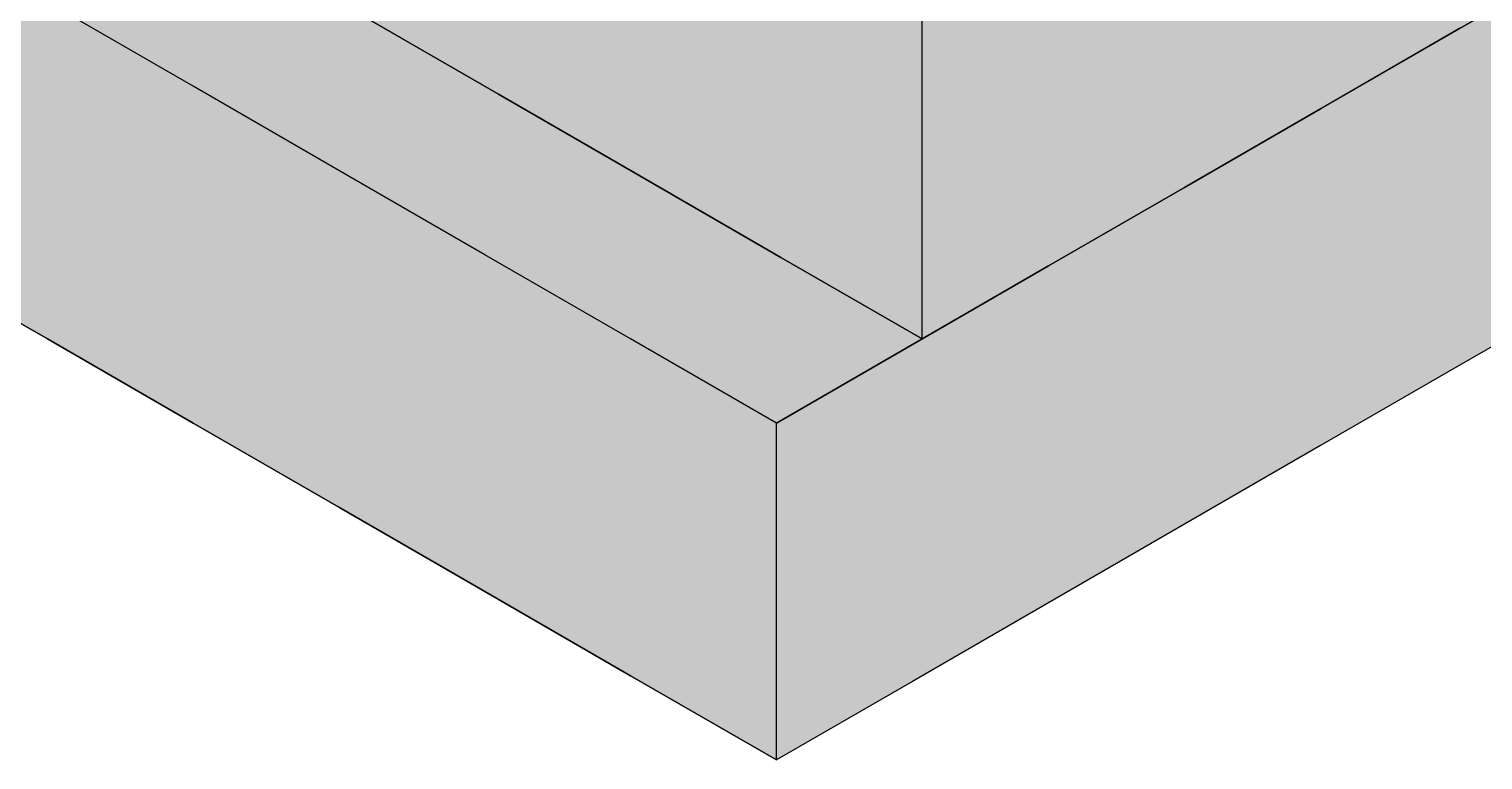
# Model space of a CAD drawing. Header units: metres. Extents: x 0 to 28.4, y 0 to 5.9.
# Drawn here: x 14.0008 to 14.4326, y 1.475 to 1.692 of the extents above; entities that cross this region are included whole.
import ezdxf

# ---------------------------------------------------------------- set-up
doc = ezdxf.new("R2010")
doc.units = ezdxf.units.M
doc.header["$LTSCALE"] = 0.25
doc.layers.add('ISO-ARISTAS', color=8, linetype='CONTINUOUS')
doc.layers.add('ISO-CONCRETO-SUP', color=254, linetype='CONTINUOUS', true_color=0xe8e8e8)

msp = doc.modelspace()

# ---------------------------------------------------------------- linework, layer by layer
at = {"layer": 'ISO-ARISTAS', "color": 250}
for p, q in [((14.4248, 1.69167), (14.46521, 1.715)), ((14.46521, 1.715), (14.4248, 1.69167)), ((14.04952, 1.675), (14.00622, 1.7)), ((14.04952, 1.675), (14.00622, 1.7)), ((14.26603, 1.65), (14.26603, 1.7)), ((14.26603, 1.65), (14.26603, 1.7)), ((14.14025, 1.67262), (14.09832, 1.69683)), ((14.09832, 1.69683), (14.14025, 1.67262)), ((14.4248, 1.69167), (14.38438, 1.66833)), ((14.38438, 1.66833), (14.4248, 1.69167)), ((14.42591, 1.69231), (14.38594, 1.66923)), ((14.42591, 1.69231), (14.38594, 1.66923)), ((14.09282, 1.65), (14.04952, 1.675)), ((14.09282, 1.65), (14.04952, 1.675)), ((14.18217, 1.64841), (14.14025, 1.67262)), ((14.14025, 1.67262), (14.18217, 1.64841)), ((14.38438, 1.66833), (14.34397, 1.645)), ((14.34397, 1.645), (14.38438, 1.66833)), ((14.38594, 1.66923), (14.34597, 1.64615)), ((14.38594, 1.66923), (14.34597, 1.64615)), ((14.13612, 1.625), (14.09282, 1.65)), ((14.13612, 1.625), (14.09282, 1.65)), ((14.26603, 1.6), (14.26603, 1.65)), ((14.26603, 1.6), (14.26603, 1.65)), ((14.2241, 1.62421), (14.18217, 1.64841)), ((14.18217, 1.64841), (14.2241, 1.62421)), ((14.34597, 1.64615), (14.306, 1.62308)), ((14.34597, 1.64615), (14.306, 1.62308)), ((14.30355, 1.62167), (14.34397, 1.645)), ((14.34397, 1.645), (14.30355, 1.62167)), ((14.00622, 1.6), (13.96292, 1.625)), ((13.96292, 1.625), (14.00622, 1.6)), ((14.17942, 1.6), (14.13612, 1.625)), ((14.17942, 1.6), (14.13612, 1.625)), ((14.26603, 1.6), (14.2241, 1.62421)), ((14.2241, 1.62421), (14.26603, 1.6)), ((14.30355, 1.62167), (14.26314, 1.59833)), ((14.26314, 1.59833), (14.30355, 1.62167)), ((14.306, 1.62308), (14.26603, 1.6)), ((14.306, 1.62308), (14.26603, 1.6)), ((14.46521, 1.615), (14.4248, 1.59167)), ((14.46521, 1.615), (14.4248, 1.59167)), ((14.04952, 1.575), (14.00622, 1.6)), ((14.00622, 1.6), (14.04952, 1.575)), ((14.22272, 1.575), (14.17942, 1.6)), ((14.22272, 1.575), (14.17942, 1.6)), ((14.22272, 1.575), (14.26314, 1.59833)), ((14.26314, 1.59833), (14.22272, 1.575)), ((14.4248, 1.59167), (14.38438, 1.56833)), ((14.4248, 1.59167), (14.38438, 1.56833)), ((14.09282, 1.55), (14.04952, 1.575)), ((14.04952, 1.575), (14.09282, 1.55)), ((14.22272, 1.525), (14.22272, 1.575)), ((14.22272, 1.525), (14.22272, 1.575)), ((14.38438, 1.56833), (14.34397, 1.545)), ((14.38438, 1.56833), (14.34397, 1.545)), ((14.13612, 1.525), (14.09282, 1.55)), ((14.09282, 1.55), (14.13612, 1.525)), ((14.34397, 1.545), (14.30355, 1.52167)), ((14.34397, 1.545), (14.30355, 1.52167)), ((14.17942, 1.5), (14.13612, 1.525)), ((14.13612, 1.525), (14.17942, 1.5)), ((14.22272, 1.475), (14.22272, 1.525)), ((14.22272, 1.475), (14.22272, 1.525)), ((14.30355, 1.52167), (14.26314, 1.49833)), ((14.30355, 1.52167), (14.26314, 1.49833)), ((14.22272, 1.475), (14.17942, 1.5)), ((14.17942, 1.5), (14.22272, 1.475)), ((14.26314, 1.49833), (14.22272, 1.475)), ((14.26314, 1.49833), (14.22272, 1.475))]:
    msp.add_line(p, q, dxfattribs=at)
at = {"layer": 'ISO-CONCRETO-SUP', "true_color": 0xa6a6a2}
for points in [[(14.09832, 1.69683), (14.14025, 1.67262), (14.09832, 1.74683), (14.14025, 1.72262)], [(14.18217, 1.69841), (14.2241, 1.67421), (14.18217, 1.74841), (14.2241, 1.72421)], [(14.2241, 1.67421), (14.26603, 1.65), (14.2241, 1.72421), (14.26603, 1.7)], [(14.14025, 1.67262), (14.18217, 1.64841), (14.14025, 1.72262), (14.18217, 1.69841)], [(14.18217, 1.64841), (14.2241, 1.62421), (14.18217, 1.69841), (14.2241, 1.67421)], [(14.2241, 1.62421), (14.26603, 1.6), (14.2241, 1.67421), (14.26603, 1.65)]]:
    msp.add_solid(points, dxfattribs=at)
at = {"layer": 'ISO-CONCRETO-SUP', "true_color": 0x949491}
for points in [[(14.34597, 1.69615), (14.306, 1.67308), (14.34597, 1.74615), (14.306, 1.72308)], [(14.42591, 1.69231), (14.38594, 1.66923), (14.42591, 1.74231), (14.38594, 1.71923)], [(14.306, 1.67308), (14.26603, 1.65), (14.306, 1.72308), (14.26603, 1.7)], [(14.38594, 1.66923), (14.34597, 1.64615), (14.38594, 1.71923), (14.34597, 1.69615)], [(14.34597, 1.64615), (14.306, 1.62308), (14.34597, 1.69615), (14.306, 1.67308)], [(14.306, 1.62308), (14.26603, 1.6), (14.306, 1.67308), (14.26603, 1.65)]]:
    msp.add_solid(points, dxfattribs=at)
at = {"layer": 'ISO-CONCRETO-SUP', "true_color": 0x989388}
for points in [[(14.2487, 1.74), (14.29201, 1.715), (14.20829, 1.71667), (14.25159, 1.69167)], [(14.33242, 1.73833), (14.37572, 1.71333), (14.29201, 1.715), (14.33531, 1.69)], [(14.41614, 1.73667), (14.45944, 1.71167), (14.37572, 1.71333), (14.41902, 1.68833)], [(14.42191, 1.74), (14.46521, 1.715), (14.3815, 1.71667), (14.4248, 1.69167)], [(14.04663, 1.72333), (14.08993, 1.69833), (14.00622, 1.7), (14.04952, 1.675)], [(14.04086, 1.72), (14.08416, 1.695), (14.00044, 1.69667), (14.04375, 1.67167)], [(14.13035, 1.72167), (14.17365, 1.69667), (14.08993, 1.69833), (14.13323, 1.67333)], [(14.21406, 1.72), (14.25737, 1.695), (14.17365, 1.69667), (14.21695, 1.67167)], [(14.12457, 1.71833), (14.16788, 1.69333), (14.08416, 1.695), (14.12746, 1.67)], [(14.20829, 1.71667), (14.25159, 1.69167), (14.16788, 1.69333), (14.21118, 1.66833)], [(14.29201, 1.715), (14.33531, 1.69), (14.25159, 1.69167), (14.29489, 1.66667)], [(14.29778, 1.71833), (14.34108, 1.69333), (14.25737, 1.695), (14.30067, 1.67)], [(14.3815, 1.71667), (14.4248, 1.69167), (14.34108, 1.69333), (14.38438, 1.66833)], [(14.37572, 1.71333), (14.41902, 1.68833), (14.33531, 1.69), (14.37861, 1.665)], [(14.45944, 1.71167), (14.50274, 1.68667), (14.41902, 1.68833), (14.46232, 1.66333)], [(14.08993, 1.69833), (14.13323, 1.67333), (14.04952, 1.675), (14.09282, 1.65)], [(14.00044, 1.69667), (14.04375, 1.67167), (13.96003, 1.67333), (14.00333, 1.64833)], [(14.08416, 1.695), (14.12746, 1.67), (14.04375, 1.67167), (14.08705, 1.64667)], [(14.16788, 1.69333), (14.21118, 1.66833), (14.12746, 1.67), (14.17076, 1.645)], [(14.17365, 1.69667), (14.21695, 1.67167), (14.13323, 1.67333), (14.17654, 1.64833)], [(14.25737, 1.695), (14.30067, 1.67), (14.21695, 1.67167), (14.26025, 1.64667)], [(14.34108, 1.69333), (14.38438, 1.66833), (14.30067, 1.67), (14.34397, 1.645)], [(14.25159, 1.69167), (14.29489, 1.66667), (14.21118, 1.66833), (14.25448, 1.64333)], [(14.33531, 1.69), (14.37861, 1.665), (14.29489, 1.66667), (14.33819, 1.64167)], [(14.41902, 1.68833), (14.46232, 1.66333), (14.37861, 1.665), (14.42191, 1.64)], [(13.96003, 1.67333), (14.00333, 1.64833), (13.91962, 1.65), (13.96292, 1.625)], [(14.04375, 1.67167), (14.08705, 1.64667), (14.00333, 1.64833), (14.04663, 1.62333)], [(14.13323, 1.67333), (14.17654, 1.64833), (14.09282, 1.65), (14.13612, 1.625)], [(14.21695, 1.67167), (14.26025, 1.64667), (14.17654, 1.64833), (14.21984, 1.62333)], [(14.12746, 1.67), (14.17076, 1.645), (14.08705, 1.64667), (14.13035, 1.62167)], [(14.21118, 1.66833), (14.25448, 1.64333), (14.17076, 1.645), (14.21406, 1.62)], [(14.30067, 1.67), (14.34397, 1.645), (14.26025, 1.64667), (14.30355, 1.62167)], [(14.29489, 1.66667), (14.33819, 1.64167), (14.25448, 1.64333), (14.29778, 1.61833)], [(14.37861, 1.665), (14.42191, 1.64), (14.33819, 1.64167), (14.3815, 1.61667)], [(14.46232, 1.66333), (14.50563, 1.63833), (14.42191, 1.64), (14.46521, 1.615)], [(14.00333, 1.64833), (14.04663, 1.62333), (13.96292, 1.625), (14.00622, 1.6)], [(14.08705, 1.64667), (14.13035, 1.62167), (14.04663, 1.62333), (14.08993, 1.59833)], [(14.17654, 1.64833), (14.21984, 1.62333), (14.13612, 1.625), (14.17942, 1.6)], [(14.26025, 1.64667), (14.30355, 1.62167), (14.21984, 1.62333), (14.26314, 1.59833)], [(14.17076, 1.645), (14.21406, 1.62), (14.13035, 1.62167), (14.17365, 1.59667)], [(14.25448, 1.64333), (14.29778, 1.61833), (14.21406, 1.62), (14.25737, 1.595)], [(14.33819, 1.64167), (14.3815, 1.61667), (14.29778, 1.61833), (14.34108, 1.59333)], [(14.42191, 1.64), (14.46521, 1.615), (14.3815, 1.61667), (14.4248, 1.59167)], [(14.04663, 1.62333), (14.08993, 1.59833), (14.00622, 1.6), (14.04952, 1.575)], [(14.13035, 1.62167), (14.17365, 1.59667), (14.08993, 1.59833), (14.13323, 1.57333)], [(14.21406, 1.62), (14.25737, 1.595), (14.17365, 1.59667), (14.21695, 1.57167)], [(14.21984, 1.62333), (14.26314, 1.59833), (14.17942, 1.6), (14.22272, 1.575)], [(14.29778, 1.61833), (14.34108, 1.59333), (14.25737, 1.595), (14.30067, 1.57)], [(14.3815, 1.61667), (14.4248, 1.59167), (14.34108, 1.59333), (14.38438, 1.56833)], [(14.08993, 1.59833), (14.13323, 1.57333), (14.04952, 1.575), (14.09282, 1.55)], [(14.17365, 1.59667), (14.21695, 1.57167), (14.13323, 1.57333), (14.17654, 1.54833)], [(14.25737, 1.595), (14.30067, 1.57), (14.21695, 1.57167), (14.26025, 1.54667)], [(14.34108, 1.59333), (14.38438, 1.56833), (14.30067, 1.57), (14.34397, 1.545)], [(14.13323, 1.57333), (14.17654, 1.54833), (14.09282, 1.55), (14.13612, 1.525)], [(14.21695, 1.57167), (14.26025, 1.54667), (14.17654, 1.54833), (14.21984, 1.52333)], [(14.30067, 1.57), (14.34397, 1.545), (14.26025, 1.54667), (14.30355, 1.52167)], [(14.17654, 1.54833), (14.21984, 1.52333), (14.13612, 1.525), (14.17942, 1.5)], [(14.26025, 1.54667), (14.30355, 1.52167), (14.21984, 1.52333), (14.26314, 1.49833)], [(14.21984, 1.52333), (14.26314, 1.49833), (14.17942, 1.5), (14.22272, 1.475)]]:
    msp.add_solid(points, dxfattribs=at)
at = {"layer": 'ISO-CONCRETO-SUP', "true_color": 0x89847b}
for points in [[(13.96292, 1.675), (14.00622, 1.65), (13.96292, 1.725), (14.00622, 1.7)], [(14.00622, 1.65), (14.04952, 1.625), (14.00622, 1.7), (14.04952, 1.675)], [(13.96292, 1.625), (14.00622, 1.6), (13.96292, 1.675), (14.00622, 1.65)], [(14.04952, 1.625), (14.09282, 1.6), (14.04952, 1.675), (14.09282, 1.65)], [(14.00622, 1.6), (14.04952, 1.575), (14.00622, 1.65), (14.04952, 1.625)], [(14.09282, 1.6), (14.13612, 1.575), (14.09282, 1.65), (14.13612, 1.625)], [(14.04952, 1.575), (14.09282, 1.55), (14.04952, 1.625), (14.09282, 1.6)], [(14.13612, 1.575), (14.17942, 1.55), (14.13612, 1.625), (14.17942, 1.6)], [(14.09282, 1.55), (14.13612, 1.525), (14.09282, 1.6), (14.13612, 1.575)], [(14.17942, 1.55), (14.22272, 1.525), (14.17942, 1.6), (14.22272, 1.575)], [(14.13612, 1.525), (14.17942, 1.5), (14.13612, 1.575), (14.17942, 1.55)], [(14.17942, 1.5), (14.22272, 1.475), (14.17942, 1.55), (14.22272, 1.525)]]:
    msp.add_solid(points, dxfattribs=at)
at = {"layer": 'ISO-CONCRETO-SUP', "true_color": 0xb8b8b3}
for points in [[(14.13829, 1.7199), (14.18022, 1.6957), (14.09832, 1.69683), (14.14025, 1.67262)], [(14.22019, 1.71877), (14.26211, 1.69457), (14.18022, 1.6957), (14.22214, 1.67149)], [(14.30208, 1.71764), (14.34401, 1.69344), (14.26211, 1.69457), (14.30404, 1.67036)], [(14.38398, 1.71651), (14.42591, 1.69231), (14.34401, 1.69344), (14.38594, 1.66923)], [(14.18022, 1.6957), (14.22214, 1.67149), (14.14025, 1.67262), (14.18217, 1.64841)], [(14.26211, 1.69457), (14.30404, 1.67036), (14.22214, 1.67149), (14.26407, 1.64728)], [(14.34401, 1.69344), (14.38594, 1.66923), (14.30404, 1.67036), (14.34597, 1.64615)], [(14.22214, 1.67149), (14.26407, 1.64728), (14.18217, 1.64841), (14.2241, 1.62421)], [(14.30404, 1.67036), (14.34597, 1.64615), (14.26407, 1.64728), (14.306, 1.62308)], [(14.26407, 1.64728), (14.306, 1.62308), (14.2241, 1.62421), (14.26603, 1.6)]]:
    msp.add_solid(points, dxfattribs=at)
at = {"layer": 'ISO-CONCRETO-SUP', "true_color": 0x7b776e}
for points in [[(14.46521, 1.665), (14.4248, 1.64167), (14.46521, 1.715), (14.4248, 1.69167)], [(14.4248, 1.64167), (14.38438, 1.61833), (14.4248, 1.69167), (14.38438, 1.66833)], [(14.38438, 1.61833), (14.34397, 1.595), (14.38438, 1.66833), (14.34397, 1.645)], [(14.46521, 1.615), (14.4248, 1.59167), (14.46521, 1.665), (14.4248, 1.64167)], [(14.34397, 1.595), (14.30355, 1.57167), (14.34397, 1.645), (14.30355, 1.62167)], [(14.4248, 1.59167), (14.38438, 1.56833), (14.4248, 1.64167), (14.38438, 1.61833)], [(14.30355, 1.57167), (14.26314, 1.54833), (14.30355, 1.62167), (14.26314, 1.59833)], [(14.38438, 1.56833), (14.34397, 1.545), (14.38438, 1.61833), (14.34397, 1.595)], [(14.26314, 1.54833), (14.22272, 1.525), (14.26314, 1.59833), (14.22272, 1.575)], [(14.34397, 1.545), (14.30355, 1.52167), (14.34397, 1.595), (14.30355, 1.57167)], [(14.30355, 1.52167), (14.26314, 1.49833), (14.30355, 1.57167), (14.26314, 1.54833)], [(14.26314, 1.49833), (14.22272, 1.475), (14.26314, 1.54833), (14.22272, 1.525)]]:
    msp.add_solid(points, dxfattribs=at)

doc.saveas('drawing.dxf')
